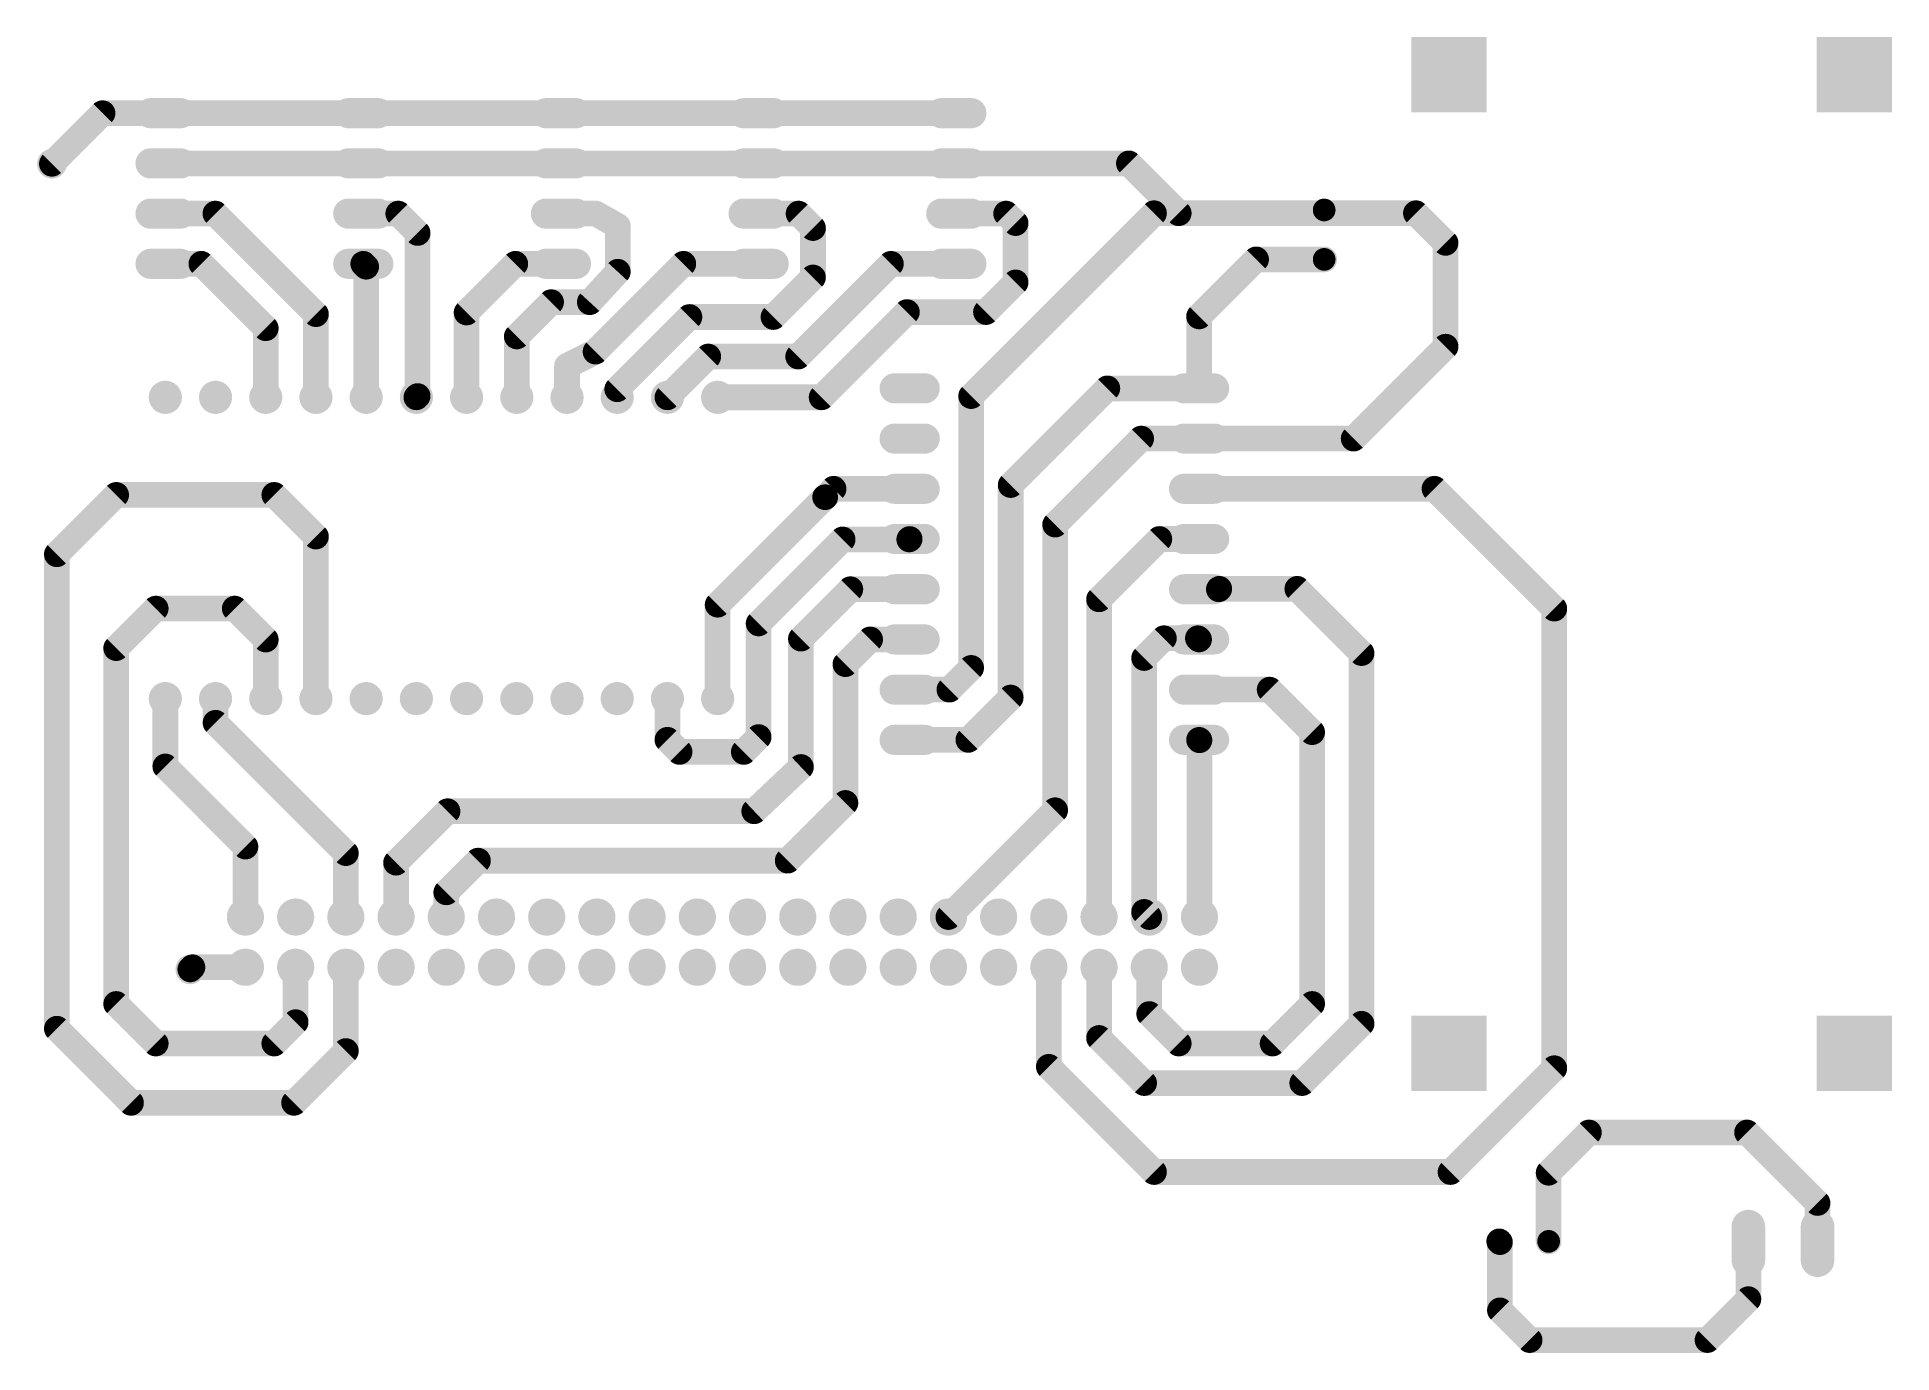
# Model space of a CAD drawing. Extents: x 3.5 to 97.3, y 1.1 to 67.7.
import ezdxf

# ---------------------------------------------------------------- set-up
doc = ezdxf.new("R2010")
doc.units = 0
for name, color, linetype in [('1', 12, 'CONTINUOUS'), ('17', 122, 'CONTINUOUS'), ('18', 122, 'CONTINUOUS')]:
    doc.layers.add(name, color=color, linetype=linetype)

# ---------------------------------------------------------------- blocks, each defined once
blk = doc.blocks.new('LONGP100')
at = {"const_width": 1}
blk.add_lwpolyline([(-0.5, 0), (0.5, 0)], dxfattribs=at)
at = {"const_width": 0.5}
for points in [[(-0.5, 0.25, 1), (-0.5, -0.25)], [(0.5, -0.25, 1), (0.5, 0.25)]]:
    blk.add_lwpolyline(points, format="xyb", dxfattribs=at)
blk = doc.blocks.new('ROUNDP')
at = {"const_width": 0.5}
blk.add_lwpolyline([(0, -0.25, 1), (0, 0.25, 1), (0, -0.25)], format="xyb", dxfattribs=at)
blk = doc.blocks.new('SQUAREP')
blk.add_solid([(-0.5, -0.5), (0.5, -0.5), (-0.5, 0.5), (0.5, 0.5)])
blk = doc.blocks.new('ROUNDV')
at = {"const_width": 0.5}
blk.add_lwpolyline([(0, -0.25, 1), (0, 0.25, 1), (0, -0.25)], format="xyb", dxfattribs=at)

msp = doc.modelspace()

# ---------------------------------------------------------------- linework, layer by layer
at = {"layer": '1', "const_width": 1.3}
for points in [[(4.25, 61.25), (6.81, 63.81)], [(6.81, 63.81), (10, 63.81)], [(20, 63.81), (10, 63.81)], [(30, 63.81), (20, 63.81)], [(50, 63.81), (30, 63.81)], [(20, 61.27), (10, 61.27)], [(30, 61.27), (20, 61.27)], [(40, 61.27), (30, 61.27)], [(50, 61.27), (40, 61.27)], [(50, 61.27), (58.73, 61.27)], [(58.73, 61.27), (61.25, 58.75)], [(10, 58.73), (12.52, 58.73)], [(12.52, 58.73), (17.6065, 53.6435)], [(20, 58.73), (21.77, 58.73)], [(21.77, 58.73), (22.75, 57.75)], [(30, 58.73), (31.77, 58.73)], [(31.77, 58.73), (32.875, 58.104)], [(40, 58.73), (42.02, 58.73)], [(42.02, 58.73), (42.75, 58)], [(50, 58.73), (52.52, 58.73)], [(50.75, 49.5), (60, 58.75)], [(52.52, 58.73), (53, 58.25)], [(60, 58.75), (61.25, 58.75)], [(61.25, 58.75), (68.4451, 58.75)], [(73.25, 58.75), (68.4451, 58.75)], [(74.75, 57.25), (73.25, 58.75)], [(22.75, 57.75), (22.75, 49.5002)], [(32.875, 58.104), (32.875, 55.7888)], [(42.75, 58), (42.75, 55.5)], [(53, 58.25), (53, 55.25)], [(74.75, 52), (74.75, 57.25)], [(10, 56.19), (11.81, 56.19)], [(11.81, 56.19), (15.0665, 52.9335)], [(20, 56.19), (20.1465, 56.0435)], [(20.1465, 56.0435), (20.1465, 49.4367)], [(25.2265, 53.7265), (27.69, 56.19)], [(27.69, 56.19), (30, 56.19)], [(32.875, 55.7888), (31.4598, 54.25)], [(31.75, 51.75), (36.19, 56.19)], [(36.19, 56.19), (40, 56.19)], [(42, 51.5), (46.69, 56.19)], [(46.69, 56.19), (50, 56.19)], [(62.2803, 53.5303), (65.1639, 56.4139)], [(65.1639, 56.4139), (68.609, 56.4139)], [(42.75, 55.5), (40.75, 53.5)], [(53, 55.25), (51.5, 53.75)], [(29.5, 54.25), (27.7665, 52.5165)], [(31.4598, 54.25), (29.5, 54.25)], [(15.0665, 52.9335), (15.0665, 49.4393)], [(17.6065, 53.6435), (17.6065, 49.4367)], [(25.2265, 49.4367), (25.2265, 53.7265)], [(36.5, 53.5), (32.8465, 49.8465)], [(40.75, 53.5), (36.5, 53.5)], [(47.5, 53.75), (43.1867, 49.4367)], [(51.5, 53.75), (47.5, 53.75)], [(62.2803, 49.89), (62.2803, 53.5303)], [(27.7665, 52.5165), (27.7665, 49.4367)], [(70.1, 47.35), (74.75, 52)], [(30.3065, 51.0258), (31.75, 51.75)], [(30.3065, 49.4367), (30.3065, 51.0258)], [(35.3865, 49.4367), (37.4498, 51.5)], [(37.4498, 51.5), (42, 51.5)], [(22.75, 49.5002), (22.6865, 49.4367)], [(32.8465, 49.8465), (32.8465, 49.4367)], [(43.1867, 49.4367), (37.9265, 49.4367)], [(50.75, 35.75), (50.75, 49.5)], [(52.75, 45), (57.64, 49.89)], [(57.64, 49.89), (62.2803, 49.89)], [(55, 43), (59.35, 47.35)], [(59.35, 47.35), (62.2803, 47.35)], [(62.2803, 47.35), (70.1, 47.35)], [(4.5, 41.5), (7.5, 44.5)], [(7.5, 44.5), (15.5, 44.5)], [(15.5, 44.5), (17.6065, 42.3935)], [(43.7898, 44.81), (43.3649, 44.3851)], [(47.6397, 44.81), (43.7898, 44.81)], [(52.75, 45), (52.75, 34.25)], [(74.19, 44.81), (62.2803, 44.81)], [(80.25, 38.75), (74.19, 44.81)], [(43.3649, 44.3851), (37.9265, 38.9467)], [(55, 28.5483), (55, 43)], [(17.6065, 42.3935), (17.6065, 34.1967)], [(44.2493, 42.2493), (40, 38)], [(47.619, 42.2493), (44.2493, 42.2493)], [(47.6397, 42.27), (47.619, 42.2493)], [(57.2193, 39.2193), (60.27, 42.27)], [(60.27, 42.27), (62.2803, 42.27)], [(4.5, 17.5), (4.5, 41.5)], [(44.6397, 39.73), (42.1397, 37.23)], [(47.6397, 39.73), (44.6397, 39.73)], [(63.2803, 39.73), (62.2803, 39.73)], [(63.3003, 39.75), (63.2803, 39.73)], [(67.25, 39.75), (63.3003, 39.75)], [(70.5, 36.5), (67.25, 39.75)], [(37.9265, 38.9467), (37.9265, 34.1967)], [(57.2193, 23.1476), (57.2193, 39.2193)], [(7.5, 36.75), (9.5, 38.75)], [(9.5, 38.75), (13.5, 38.75)], [(13.5, 38.75), (15.0665, 37.1835)], [(40, 38), (40, 32.25)], [(80.25, 15.5), (80.25, 38.75)], [(15.0665, 37.1835), (15.0665, 34.1967)], [(42.1397, 37.23), (42.1397, 30.7376)], [(45.6397, 37.19), (44.3897, 35.94)], [(47.6397, 37.19), (45.6397, 37.19)], [(59.5, 36.25), (60.5, 37.25)], [(60.5, 37.25), (62.2203, 37.25)], [(62.2203, 37.25), (62.2803, 37.19)], [(7.5, 18.75), (7.5, 36.75)], [(59.5, 23.4069), (59.5, 36.25)], [(70.5, 17.75), (70.5, 36.5)], [(44.3897, 35.94), (44.3897, 28.9182)], [(49.65, 34.65), (50.75, 35.75)], [(9.9865, 30.7635), (9.9865, 34.1967)], [(12.5265, 32.9735), (12.5265, 34.1967)], [(35.3865, 34.1967), (35.3865, 32.1135)], [(47.6397, 34.65), (49.65, 34.65)], [(50.61, 32.11), (52.75, 34.25)], [(65.85, 34.65), (62.2803, 34.65)], [(68, 32.5), (65.85, 34.65)], [(19.1193, 26.3807), (12.5265, 32.9735)], [(40, 32.25), (39.25, 31.5)], [(68, 18.75), (68, 32.5)], [(35.3865, 32.1135), (36, 31.5)], [(36, 31.5), (39.25, 31.5)], [(47.6397, 32.11), (50.61, 32.11)], [(62.2993, 32.091), (62.2803, 32.11)], [(62.2993, 23.1476), (62.2993, 32.091)], [(14.0393, 26.7107), (9.9865, 30.7635)], [(42.1397, 30.7376), (39.7778, 28.5)], [(24.2617, 28.5), (21.6593, 25.8976)], [(24.2617, 28.5), (39.7778, 28.5)], [(44.3897, 28.9182), (41.4715, 26)], [(49.5993, 23.1476), (55, 28.5483)], [(14.0393, 23.1476), (14.0393, 26.7107)], [(19.1193, 23.1476), (19.1193, 26.3807)], [(21.6593, 23.1476), (21.6593, 25.8976)], [(25.8017, 26), (24.1993, 24.3976)], [(41.4715, 26), (25.8017, 26)], [(24.1993, 23.1476), (24.1993, 24.3976)], [(59.7593, 23.1476), (59.5, 23.4069)], [(11.3576, 20.6076), (11.25, 20.5)], [(14.0393, 20.6076), (11.3576, 20.6076)], [(16.5793, 20.6076), (16.5793, 17.8293)], [(19.1193, 20.6076), (19.1193, 16.3693)], [(54.6793, 20.6076), (54.6793, 15.5707)], [(57.2193, 20.6076), (57.2193, 17.0307)], [(59.7593, 20.6076), (59.7593, 18.2407)], [(9.5, 16.75), (7.5, 18.75)], [(59.7593, 18.2407), (61.25, 16.75)], [(66, 16.75), (68, 18.75)], [(8.25, 13.75), (4.5, 17.5)], [(16.5793, 17.8293), (15.5, 16.75)], [(67.5, 14.75), (70.5, 17.75)], [(15.5, 16.75), (9.5, 16.75)], [(19.1193, 16.3693), (16.5, 13.75)], [(57.2193, 17.0307), (59.5, 14.75)], [(61.25, 16.75), (66, 16.75)], [(54.6793, 15.5707), (60, 10.25)], [(75, 10.25), (80.25, 15.5)], [(59.5, 14.75), (67.5, 14.75)], [(16.5, 13.75), (8.25, 13.75)], [(79.9633, 10.2133), (82, 12.25)], [(82, 12.25), (90, 12.25)], [(90, 12.25), (93.5673, 8.6827)], [(60, 10.25), (75, 10.25)], [(79.9633, 6.7414), (79.9633, 10.2133)], [(93.5673, 8.6827), (93.5673, 6.6387)], [(77.4633, 6.7414), (77.5, 6.7047)], [(77.5, 6.7047), (77.5, 3.25)], [(90.0673, 3.8173), (90.0673, 6.6387)], [(77.5, 3.25), (79, 1.75)], [(88, 1.75), (90.0673, 3.8173)], [(79, 1.75), (88, 1.75)]]:
    msp.add_lwpolyline(points, dxfattribs=at)
at = {"layer": '1', "const_width": 0.65}
for points in [[(6.81, 64.135, 1), (6.81, 63.485)], [(7.0398, 63.5802, 1), (6.5802, 64.0398)], [(10, 64.135, 1), (10, 63.485)], [(10, 63.485, 1), (10, 64.135)], [(20, 64.135, 1), (20, 63.485)], [(20, 63.485, 1), (20, 64.135)], [(30, 64.135, 1), (30, 63.485)], [(30, 63.485, 1), (30, 64.135)], [(50, 63.485, 1), (50, 64.135)], [(4.0202, 61.4798, 1), (4.4798, 61.0202)], [(10, 61.595, 1), (10, 60.945)], [(20, 61.595, 1), (20, 60.945)], [(20, 60.945, 1), (20, 61.595)], [(30, 61.595, 1), (30, 60.945)], [(30, 60.945, 1), (30, 61.595)], [(40, 61.595, 1), (40, 60.945)], [(40, 60.945, 1), (40, 61.595)], [(50, 61.595, 1), (50, 60.945)], [(50, 60.945, 1), (50, 61.595)], [(58.9598, 61.4998, 1), (58.5002, 61.0402)], [(58.73, 60.945, 1), (58.73, 61.595)], [(10, 59.055, 1), (10, 58.405)], [(12.7498, 58.9598, 1), (12.2902, 58.5002)], [(12.52, 58.405, 1), (12.52, 59.055)], [(20, 59.055, 1), (20, 58.405)], [(21.9998, 58.9598, 1), (21.5402, 58.5002)], [(21.77, 58.405, 1), (21.77, 59.055)], [(30, 59.055, 1), (30, 58.405)], [(31.9302, 59.0128, 1), (31.6098, 58.4472)], [(31.77, 58.405, 1), (31.77, 59.055)], [(40, 59.055, 1), (40, 58.405)], [(42.2498, 58.9598, 1), (41.7902, 58.5002)], [(42.02, 58.405, 1), (42.02, 59.055)], [(50, 59.055, 1), (50, 58.405)], [(52.7498, 58.9598, 1), (52.2902, 58.5002)], [(52.52, 58.405, 1), (52.52, 59.055)], [(60, 59.075, 1), (60, 58.425)], [(60.2298, 58.5202, 1), (59.7702, 58.9798)], [(61.25, 59.075, 1), (61.25, 58.425)], [(61.0202, 58.5202, 1), (61.4798, 58.9798)], [(61.25, 58.425, 1), (61.25, 59.075)], [(68.4451, 59.075, 1), (68.4451, 58.425)], [(68.4451, 58.425, 1), (68.4451, 59.075)], [(73.4798, 58.9798, 1), (73.0202, 58.5202)], [(73.25, 58.425, 1), (73.25, 59.075)], [(23.075, 57.75, 1), (22.425, 57.75)], [(22.5202, 57.5202, 1), (22.9798, 57.9798)], [(33.2, 58.104, 1), (32.55, 58.104)], [(32.7148, 57.8213, 1), (33.0352, 58.3868)], [(43.075, 58, 1), (42.425, 58)], [(42.5202, 57.7702, 1), (42.9798, 58.2298)], [(53.325, 58.25, 1), (52.675, 58.25)], [(52.7702, 58.0202, 1), (53.2298, 58.4798)], [(75.075, 57.25, 1), (74.425, 57.25)], [(74.5202, 57.0202, 1), (74.9798, 57.4798)], [(10, 56.515, 1), (10, 55.865)], [(12.0398, 56.4198, 1), (11.5802, 55.9602)], [(11.81, 55.865, 1), (11.81, 56.515)], [(20.2298, 56.4198, 1), (19.7702, 55.9602)], [(20.4715, 56.0435, 1), (19.8215, 56.0435)], [(19.9167, 55.8137, 1), (20.3763, 56.2733)], [(27.69, 56.515, 1), (27.69, 55.865)], [(27.9198, 55.9602, 1), (27.4602, 56.4198)], [(30, 55.865, 1), (30, 56.515)], [(33.1142, 55.5688, 1), (32.6358, 56.0088)], [(36.19, 56.515, 1), (36.19, 55.865)], [(36.4198, 55.9602, 1), (35.9602, 56.4198)], [(40, 55.865, 1), (40, 56.515)], [(46.69, 56.515, 1), (46.69, 55.865)], [(46.9198, 55.9602, 1), (46.4602, 56.4198)], [(50, 55.865, 1), (50, 56.515)], [(65.1639, 56.7389, 1), (65.1639, 56.0889)], [(65.3937, 56.1841, 1), (64.9341, 56.6437)], [(68.609, 56.0889, 1), (68.609, 56.7389)], [(32.55, 55.7888, 1), (33.2, 55.7888)], [(42.425, 55.5, 1), (43.075, 55.5)], [(42.9798, 55.2702, 1), (42.5202, 55.7298)], [(52.675, 55.25, 1), (53.325, 55.25)], [(53.2298, 55.0202, 1), (52.7702, 55.4798)], [(29.5, 54.575, 1), (29.5, 53.925)], [(29.7298, 54.0202, 1), (29.2702, 54.4798)], [(31.2206, 54.47, 1), (31.699, 54.03)], [(31.4598, 53.925, 1), (31.4598, 54.575)], [(15.3915, 52.9335, 1), (14.7415, 52.9335)], [(14.8367, 52.7037, 1), (15.2963, 53.1633)], [(17.9315, 53.6435, 1), (17.2815, 53.6435)], [(17.3767, 53.4137, 1), (17.8363, 53.8733)], [(25.5515, 53.7265, 1), (24.9015, 53.7265)], [(24.9967, 53.9563, 1), (25.4563, 53.4967)], [(36.5, 53.825, 1), (36.5, 53.175)], [(36.7298, 53.2702, 1), (36.2702, 53.7298)], [(40.5202, 53.7298, 1), (40.9798, 53.2702)], [(40.75, 53.175, 1), (40.75, 53.825)], [(47.5, 54.075, 1), (47.5, 53.425)], [(47.7298, 53.5202, 1), (47.2702, 53.9798)], [(51.2702, 53.9798, 1), (51.7298, 53.5202)], [(51.5, 53.425, 1), (51.5, 54.075)], [(62.6053, 53.5303, 1), (61.9553, 53.5303)], [(62.0505, 53.7601, 1), (62.5101, 53.3005)], [(28.0915, 52.5165, 1), (27.4415, 52.5165)], [(27.5367, 52.7463, 1), (27.9963, 52.2867)], [(74.9798, 51.7702, 1), (74.5202, 52.2298)], [(30.6315, 51.0258, 1), (29.9815, 51.0258)], [(30.1608, 51.3163, 1), (30.4522, 50.7353)], [(31.5202, 51.9798, 1), (31.9798, 51.5202)], [(31.8957, 51.4595, 1), (31.6043, 52.0405)], [(37.4498, 51.825, 1), (37.4498, 51.175)], [(37.6796, 51.2702, 1), (37.22, 51.7298)], [(41.7702, 51.7298, 1), (42.2298, 51.2702)], [(42, 51.175, 1), (42, 51.825)], [(74.425, 52, 1), (75.075, 52)], [(14.7415, 49.4393, 1), (15.3915, 49.4393)], [(17.2815, 49.4367, 1), (17.9315, 49.4367)], [(19.8215, 49.4367, 1), (20.4715, 49.4367)], [(22.4567, 49.6665, 1), (22.9163, 49.2069)], [(22.425, 49.5002, 1), (23.075, 49.5002)], [(22.9798, 49.2704, 1), (22.5202, 49.73)], [(24.9015, 49.4367, 1), (25.5515, 49.4367)], [(27.4415, 49.4367, 1), (28.0915, 49.4367)], [(29.9815, 49.4367, 1), (30.6315, 49.4367)], [(33.1715, 49.8465, 1), (32.5215, 49.8465)], [(32.6167, 50.0763, 1), (33.0763, 49.6167)], [(32.5215, 49.4367, 1), (33.1715, 49.4367)], [(35.1567, 49.6665, 1), (35.6163, 49.2069)], [(37.9265, 49.7617, 1), (37.9265, 49.1117)], [(42.9569, 49.6665, 1), (43.4165, 49.2069)], [(43.1867, 49.1117, 1), (43.1867, 49.7617)], [(51.075, 49.5, 1), (50.425, 49.5)], [(50.5202, 49.7298, 1), (50.9798, 49.2702)], [(57.64, 50.215, 1), (57.64, 49.565)], [(57.8698, 49.6602, 1), (57.4102, 50.1198)], [(61.9553, 49.89, 1), (62.6053, 49.89)], [(62.2803, 49.565, 1), (62.2803, 50.215)], [(59.35, 47.675, 1), (59.35, 47.025)], [(59.5798, 47.1202, 1), (59.1202, 47.5798)], [(62.2803, 47.675, 1), (62.2803, 47.025)], [(62.2803, 47.025, 1), (62.2803, 47.675)], [(69.8702, 47.5798, 1), (70.3298, 47.1202)], [(70.1, 47.025, 1), (70.1, 47.675)], [(7.5, 44.825, 1), (7.5, 44.175)], [(7.7298, 44.2702, 1), (7.2702, 44.7298)], [(15.7298, 44.7298, 1), (15.2702, 44.2702)], [(15.5, 44.175, 1), (15.5, 44.825)], [(43.7898, 45.135, 1), (43.7898, 44.485)], [(44.0196, 44.5802, 1), (43.56, 45.0398)], [(47.6397, 44.485, 1), (47.6397, 45.135)], [(53.075, 45, 1), (52.425, 45)], [(52.5202, 45.2298, 1), (52.9798, 44.7702)], [(62.2803, 45.135, 1), (62.2803, 44.485)], [(74.4198, 45.0398, 1), (73.9602, 44.5802)], [(74.19, 44.485, 1), (74.19, 45.135)], [(43.1351, 44.6149, 1), (43.5947, 44.1553)], [(43.5947, 44.1553, 1), (43.1351, 44.6149)], [(55.325, 43, 1), (54.675, 43)], [(54.7702, 43.2298, 1), (55.2298, 42.7702)], [(17.9315, 42.3935, 1), (17.2815, 42.3935)], [(17.3767, 42.1637, 1), (17.8363, 42.6233)], [(44.2493, 42.5743, 1), (44.2493, 41.9243)], [(44.4791, 42.0195, 1), (44.0195, 42.4791)], [(47.3892, 42.4791, 1), (47.8488, 42.0195)], [(47.8695, 42.0402, 1), (47.4099, 42.4998)], [(47.619, 41.9243, 1), (47.619, 42.5743)], [(60.27, 42.595, 1), (60.27, 41.945)], [(60.4998, 42.0402, 1), (60.0402, 42.4998)], [(62.2803, 41.945, 1), (62.2803, 42.595)], [(4.825, 41.5, 1), (4.175, 41.5)], [(4.2702, 41.7298, 1), (4.7298, 41.2702)], [(44.6397, 40.055, 1), (44.6397, 39.405)], [(44.8695, 39.5002, 1), (44.4099, 39.9598)], [(47.6397, 39.405, 1), (47.6397, 40.055)], [(62.2803, 40.055, 1), (62.2803, 39.405)], [(63.3003, 40.075, 1), (63.3003, 39.425)], [(63.5301, 39.5202, 1), (63.0705, 39.9798)], [(63.2803, 39.405, 1), (63.2803, 40.055)], [(67.4798, 39.9798, 1), (67.0202, 39.5202)], [(67.25, 39.425, 1), (67.25, 40.075)], [(38.2515, 38.9467, 1), (37.6015, 38.9467)], [(37.6967, 39.1765, 1), (38.1563, 38.7169)], [(57.5443, 39.2193, 1), (56.8943, 39.2193)], [(56.9895, 39.4491, 1), (57.4491, 38.9895)], [(63.0505, 39.9598, 1), (63.5101, 39.5002)], [(9.5, 39.075, 1), (9.5, 38.425)], [(9.7298, 38.5202, 1), (9.2702, 38.9798)], [(13.7298, 38.9798, 1), (13.2702, 38.5202)], [(13.5, 38.425, 1), (13.5, 39.075)], [(40.325, 38, 1), (39.675, 38)], [(39.7702, 38.2298, 1), (40.2298, 37.7702)], [(80.575, 38.75, 1), (79.925, 38.75)], [(80.0202, 38.5202, 1), (80.4798, 38.9798)], [(15.3915, 37.1835, 1), (14.7415, 37.1835)], [(14.8367, 36.9537, 1), (15.2963, 37.4133)], [(42.4647, 37.23, 1), (41.8147, 37.23)], [(41.9099, 37.4598, 1), (42.3695, 37.0002)], [(45.6397, 37.515, 1), (45.6397, 36.865)], [(45.8695, 36.9602, 1), (45.4099, 37.4198)], [(47.6397, 36.865, 1), (47.6397, 37.515)], [(60.5, 37.575, 1), (60.5, 36.925)], [(60.7298, 37.0202, 1), (60.2702, 37.4798)], [(62.4501, 37.4798, 1), (61.9905, 37.0202)], [(62.0505, 36.9602, 1), (62.5101, 37.4198)], [(62.2203, 36.925, 1), (62.2203, 37.575)], [(7.825, 36.75, 1), (7.175, 36.75)], [(7.2702, 36.9798, 1), (7.7298, 36.5202)], [(59.825, 36.25, 1), (59.175, 36.25)], [(59.2702, 36.4798, 1), (59.7298, 36.0202)], [(70.825, 36.5, 1), (70.175, 36.5)], [(70.2702, 36.2702, 1), (70.7298, 36.7298)], [(44.7147, 35.94, 1), (44.0647, 35.94)], [(44.1599, 36.1698, 1), (44.6195, 35.7102)], [(50.425, 35.75, 1), (51.075, 35.75)], [(50.9798, 35.5202, 1), (50.5202, 35.9798)], [(10.3115, 34.1967, 1), (9.6615, 34.1967)], [(12.8515, 34.1967, 1), (12.2015, 34.1967)], [(35.7115, 34.1967, 1), (35.0615, 34.1967)], [(47.6397, 34.975, 1), (47.6397, 34.325)], [(49.4202, 34.8798, 1), (49.8798, 34.4202)], [(49.65, 34.325, 1), (49.65, 34.975)], [(52.9798, 34.0202, 1), (52.5202, 34.4798)], [(62.2803, 34.975, 1), (62.2803, 34.325)], [(66.0798, 34.8798, 1), (65.6202, 34.4202)], [(65.85, 34.325, 1), (65.85, 34.975)], [(14.7415, 34.1967, 1), (15.3915, 34.1967)], [(17.2815, 34.1967, 1), (17.9315, 34.1967)], [(37.6015, 34.1967, 1), (38.2515, 34.1967)], [(52.425, 34.25, 1), (53.075, 34.25)], [(12.7563, 33.2033, 1), (12.2967, 32.7437)], [(12.2015, 32.9735, 1), (12.8515, 32.9735)], [(40.2298, 32.0202, 1), (39.7702, 32.4798)], [(68.325, 32.5, 1), (67.675, 32.5)], [(67.7702, 32.2702, 1), (68.2298, 32.7298)], [(35.6163, 32.3433, 1), (35.1567, 31.8837)], [(35.0615, 32.1135, 1), (35.7115, 32.1135)], [(36, 31.825, 1), (36, 31.175)], [(35.7702, 31.2702, 1), (36.2298, 31.7298)], [(39.0202, 31.7298, 1), (39.4798, 31.2702)], [(39.25, 31.175, 1), (39.25, 31.825)], [(39.675, 32.25, 1), (40.325, 32.25)], [(47.6397, 32.435, 1), (47.6397, 31.785)], [(50.3802, 32.3398, 1), (50.8398, 31.8802)], [(50.61, 31.785, 1), (50.61, 32.435)], [(62.5101, 32.3398, 1), (62.0505, 31.8802)], [(62.6243, 32.091, 1), (61.9743, 32.091)], [(62.0695, 31.8612, 1), (62.5291, 32.3208)], [(10.2163, 30.9933, 1), (9.7567, 30.5337)], [(9.6615, 30.7635, 1), (10.3115, 30.7635)], [(41.8147, 30.7376, 1), (42.4647, 30.7376)], [(42.3632, 30.5017, 1), (41.9162, 30.9735)], [(24.2617, 28.825, 1), (24.2617, 28.175)], [(24.4915, 28.2702, 1), (24.0319, 28.7298)], [(39.7778, 28.175, 1), (39.7778, 28.825)], [(44.0647, 28.9182, 1), (44.7147, 28.9182)], [(44.6195, 28.6884, 1), (44.1599, 29.148)], [(55.2298, 28.3185, 1), (54.7702, 28.7781)], [(39.5543, 28.7359, 1), (40.0013, 28.2641)], [(54.675, 28.5483, 1), (55.325, 28.5483)], [(14.3643, 26.7107, 1), (13.7143, 26.7107)], [(13.8095, 26.4809, 1), (14.2691, 26.9405)], [(19.4443, 26.3807, 1), (18.7943, 26.3807)], [(18.8895, 26.1509, 1), (19.3491, 26.6105)], [(21.9843, 25.8976, 1), (21.3343, 25.8976)], [(21.4295, 26.1274, 1), (21.8891, 25.6678)], [(25.8017, 26.325, 1), (25.8017, 25.675)], [(26.0315, 25.7702, 1), (25.5719, 26.2298)], [(41.2417, 26.2298, 1), (41.7013, 25.7702)], [(41.4715, 25.675, 1), (41.4715, 26.325)], [(24.5243, 24.3976, 1), (23.8743, 24.3976)], [(23.9695, 24.6274, 1), (24.4291, 24.1678)], [(13.7143, 23.1476, 1), (14.3643, 23.1476)], [(18.7943, 23.1476, 1), (19.4443, 23.1476)], [(21.3343, 23.1476, 1), (21.9843, 23.1476)], [(23.8743, 23.1476, 1), (24.5243, 23.1476)], [(49.3695, 23.3774, 1), (49.8291, 22.9178)], [(56.8943, 23.1476, 1), (57.5443, 23.1476)], [(59.7298, 23.6367, 1), (59.2702, 23.1771)], [(59.175, 23.4069, 1), (59.825, 23.4069)], [(59.5295, 22.9178, 1), (59.9891, 23.3774)], [(61.9743, 23.1476, 1), (62.6243, 23.1476)], [(11.0202, 20.7298, 1), (11.4798, 20.2702)], [(11.3576, 20.9326, 1), (11.3576, 20.2826)], [(11.5874, 20.3778, 1), (11.1278, 20.8374)], [(14.0393, 20.2826, 1), (14.0393, 20.9326)], [(16.9043, 20.6076, 1), (16.2543, 20.6076)], [(19.4443, 20.6076, 1), (18.7943, 20.6076)], [(55.0043, 20.6076, 1), (54.3543, 20.6076)], [(57.5443, 20.6076, 1), (56.8943, 20.6076)], [(60.0843, 20.6076, 1), (59.4343, 20.6076)], [(7.7298, 18.9798, 1), (7.2702, 18.5202)], [(7.175, 18.75, 1), (7.825, 18.75)], [(59.9891, 18.4705, 1), (59.5295, 18.0109)], [(67.675, 18.75, 1), (68.325, 18.75)], [(68.2298, 18.5202, 1), (67.7702, 18.9798)], [(4.7298, 17.7298, 1), (4.2702, 17.2702)], [(16.2543, 17.8293, 1), (16.9043, 17.8293)], [(16.8091, 17.5995, 1), (16.3495, 18.0591)], [(59.4343, 18.2407, 1), (60.0843, 18.2407)], [(70.175, 17.75, 1), (70.825, 17.75)], [(70.7298, 17.5202, 1), (70.2702, 17.9798)], [(4.175, 17.5, 1), (4.825, 17.5)], [(9.5, 17.075, 1), (9.5, 16.425)], [(9.2702, 16.5202, 1), (9.7298, 16.9798)], [(15.2702, 16.9798, 1), (15.7298, 16.5202)], [(15.5, 16.425, 1), (15.5, 17.075)], [(19.3491, 16.1395, 1), (18.8895, 16.5991)], [(57.4491, 17.2605, 1), (56.9895, 16.8009)], [(56.8943, 17.0307, 1), (57.5443, 17.0307)], [(61.25, 17.075, 1), (61.25, 16.425)], [(61.0202, 16.5202, 1), (61.4798, 16.9798)], [(65.7702, 16.9798, 1), (66.2298, 16.5202)], [(66, 16.425, 1), (66, 17.075)], [(18.7943, 16.3693, 1), (19.4443, 16.3693)], [(54.9091, 15.8005, 1), (54.4495, 15.3409)], [(80.4798, 15.2702, 1), (80.0202, 15.7298)], [(54.3543, 15.5707, 1), (55.0043, 15.5707)], [(59.5, 15.075, 1), (59.5, 14.425)], [(59.2702, 14.5202, 1), (59.7298, 14.9798)], [(67.2702, 14.9798, 1), (67.7298, 14.5202)], [(67.5, 14.425, 1), (67.5, 15.075)], [(79.925, 15.5, 1), (80.575, 15.5)], [(8.25, 14.075, 1), (8.25, 13.425)], [(8.0202, 13.5202, 1), (8.4798, 13.9798)], [(16.2702, 13.9798, 1), (16.7298, 13.5202)], [(16.5, 13.425, 1), (16.5, 14.075)], [(82, 12.575, 1), (82, 11.925)], [(82.2298, 12.0202, 1), (81.7702, 12.4798)], [(90.2298, 12.4798, 1), (89.7702, 12.0202)], [(90, 11.925, 1), (90, 12.575)], [(60, 10.575, 1), (60, 9.925)], [(59.7702, 10.0202, 1), (60.2298, 10.4798)], [(74.7702, 10.4798, 1), (75.2298, 10.0202)], [(75, 9.925, 1), (75, 10.575)], [(80.2883, 10.2133, 1), (79.6383, 10.2133)], [(79.7335, 10.4431, 1), (80.1931, 9.9835)], [(93.8923, 8.6827, 1), (93.2423, 8.6827)], [(93.3375, 8.4529, 1), (93.7971, 8.9125)], [(77.6931, 6.9712, 1), (77.2335, 6.5116)], [(77.825, 6.7047, 1), (77.175, 6.7047)], [(77.2702, 6.4749, 1), (77.7298, 6.9345)], [(79.6383, 6.7414, 1), (80.2883, 6.7414)], [(90.3923, 6.6387, 1), (89.7423, 6.6387)], [(93.2423, 6.6387, 1), (93.8923, 6.6387)], [(77.7298, 3.4798, 1), (77.2702, 3.0202)], [(89.7423, 3.8173, 1), (90.3923, 3.8173)], [(90.2971, 3.5875, 1), (89.8375, 4.0471)], [(77.175, 3.25, 1), (77.825, 3.25)], [(79, 2.075, 1), (79, 1.425)], [(78.7702, 1.5202, 1), (79.2298, 1.9798)], [(87.7702, 1.9798, 1), (88.2298, 1.5202)], [(88, 1.425, 1), (88, 2.075)]]:
    msp.add_lwpolyline(points, format="xyb", dxfattribs=at)

# ---------------------------------------------------------------- block references
at = {"layer": '17'}
for name, p, xscale, yscale, rotation in [('SQUAREP', (74.9228, 65.7537), 3.81, 3.81, 90), ('SQUAREP', (95.4228, 65.7537), 3.81, 3.81, 90), ('ROUNDP', (68.609, 58.9139), 1.148, 1.148, 90), ('ROUNDP', (68.609, 56.4139), 1.148, 1.148, 90), ('ROUNDP', (9.9865, 49.4367), 1.6764, 1.6764, 270), ('ROUNDP', (12.5265, 49.4367), 1.6764, 1.6764, 270), ('ROUNDP', (15.0665, 49.4367), 1.6764, 1.6764, 270), ('ROUNDP', (17.6065, 49.4367), 1.6764, 1.6764, 270), ('ROUNDP', (20.1465, 49.4367), 1.6764, 1.6764, 270), ('ROUNDP', (22.6865, 49.4367), 1.6764, 1.6764, 270), ('ROUNDP', (25.2265, 49.4367), 1.6764, 1.6764, 270), ('ROUNDP', (27.7665, 49.4367), 1.6764, 1.6764, 270), ('ROUNDP', (30.3065, 49.4367), 1.6764, 1.6764, 270), ('ROUNDP', (32.8465, 49.4367), 1.6764, 1.6764, 270), ('ROUNDP', (35.3865, 49.4367), 1.6764, 1.6764, 270), ('ROUNDP', (37.9265, 49.4367), 1.6764, 1.6764, 270), ('ROUNDP', (9.9865, 34.1967), 1.6764, 1.6764, 90), ('ROUNDP', (12.5265, 34.1967), 1.6764, 1.6764, 90), ('ROUNDP', (15.0665, 34.1967), 1.6764, 1.6764, 90), ('ROUNDP', (17.6065, 34.1967), 1.6764, 1.6764, 90), ('ROUNDP', (20.1465, 34.1967), 1.6764, 1.6764, 90), ('ROUNDP', (22.6865, 34.1967), 1.6764, 1.6764, 90), ('ROUNDP', (25.2265, 34.1967), 1.6764, 1.6764, 90), ('ROUNDP', (27.7665, 34.1967), 1.6764, 1.6764, 90), ('ROUNDP', (30.3065, 34.1967), 1.6764, 1.6764, 90), ('ROUNDP', (32.8465, 34.1967), 1.6764, 1.6764, 90), ('ROUNDP', (35.3865, 34.1967), 1.6764, 1.6764, 90), ('ROUNDP', (37.9265, 34.1967), 1.6764, 1.6764, 90), ('SQUAREP', (74.9228, 16.2537), 3.81, 3.81, 90), ('SQUAREP', (95.4228, 16.2537), 3.81, 3.81, 90), ('LONGP100', (90.0673, 6.6387), 1.7, 1.7, 90), ('LONGP100', (93.5673, 6.6387), 1.7, 1.7, 90)]:
    msp.add_blockref(name, p, dxfattribs=dict(at, xscale=xscale, yscale=yscale, rotation=rotation))
for name, p, xscale, yscale in [('LONGP100', (10, 63.81), 1.524, 1.524), ('LONGP100', (20, 63.81), 1.524, 1.524), ('LONGP100', (30, 63.81), 1.524, 1.524), ('LONGP100', (40, 63.81), 1.524, 1.524), ('LONGP100', (50, 63.81), 1.524, 1.524), ('LONGP100', (10, 61.27), 1.524, 1.524), ('LONGP100', (20, 61.27), 1.524, 1.524), ('LONGP100', (30, 61.27), 1.524, 1.524), ('LONGP100', (40, 61.27), 1.524, 1.524), ('LONGP100', (50, 61.27), 1.524, 1.524), ('LONGP100', (10, 58.73), 1.524, 1.524), ('LONGP100', (20, 58.73), 1.524, 1.524), ('LONGP100', (30, 58.73), 1.524, 1.524), ('LONGP100', (40, 58.73), 1.524, 1.524), ('LONGP100', (50, 58.73), 1.524, 1.524), ('LONGP100', (10, 56.19), 1.524, 1.524), ('LONGP100', (20, 56.19), 1.524, 1.524), ('LONGP100', (30, 56.19), 1.524, 1.524), ('LONGP100', (40, 56.19), 1.524, 1.524), ('LONGP100', (50, 56.19), 1.524, 1.524), ('LONGP100', (47.6397, 49.89), 1.524, 1.524), ('LONGP100', (62.2803, 49.89), 1.524, 1.524), ('LONGP100', (47.6397, 47.35), 1.524, 1.524), ('LONGP100', (62.2803, 47.35), 1.524, 1.524), ('LONGP100', (47.6397, 44.81), 1.524, 1.524), ('LONGP100', (62.2803, 44.81), 1.524, 1.524), ('LONGP100', (47.6397, 42.27), 1.524, 1.524), ('LONGP100', (62.2803, 42.27), 1.524, 1.524), ('LONGP100', (47.6397, 39.73), 1.524, 1.524), ('LONGP100', (62.2803, 39.73), 1.524, 1.524), ('LONGP100', (47.6397, 37.19), 1.524, 1.524), ('LONGP100', (62.2803, 37.19), 1.524, 1.524), ('LONGP100', (47.6397, 34.65), 1.524, 1.524), ('LONGP100', (62.2803, 34.65), 1.524, 1.524), ('LONGP100', (47.6397, 32.11), 1.524, 1.524), ('LONGP100', (62.2803, 32.11), 1.524, 1.524), ('ROUNDP', (14.0393, 23.1476), 1.8796, 1.8796), ('ROUNDP', (16.5793, 23.1476), 1.8796, 1.8796), ('ROUNDP', (19.1193, 23.1476), 1.8796, 1.8796), ('ROUNDP', (21.6593, 23.1476), 1.8796, 1.8796), ('ROUNDP', (24.1993, 23.1476), 1.8796, 1.8796), ('ROUNDP', (26.7393, 23.1476), 1.8796, 1.8796), ('ROUNDP', (29.2793, 23.1476), 1.8796, 1.8796), ('ROUNDP', (31.8193, 23.1476), 1.8796, 1.8796), ('ROUNDP', (34.3593, 23.1476), 1.8796, 1.8796), ('ROUNDP', (36.8993, 23.1476), 1.8796, 1.8796), ('ROUNDP', (39.4393, 23.1476), 1.8796, 1.8796), ('ROUNDP', (41.9793, 23.1476), 1.8796, 1.8796), ('ROUNDP', (44.5193, 23.1476), 1.8796, 1.8796), ('ROUNDP', (47.0593, 23.1476), 1.8796, 1.8796), ('ROUNDP', (49.5993, 23.1476), 1.8796, 1.8796), ('ROUNDP', (52.1393, 23.1476), 1.8796, 1.8796), ('ROUNDP', (54.6793, 23.1476), 1.8796, 1.8796), ('ROUNDP', (57.2193, 23.1476), 1.8796, 1.8796), ('ROUNDP', (59.7593, 23.1476), 1.8796, 1.8796), ('ROUNDP', (62.2993, 23.1476), 1.8796, 1.8796), ('ROUNDP', (14.0393, 20.6076), 1.8796, 1.8796), ('ROUNDP', (16.5793, 20.6076), 1.8796, 1.8796), ('ROUNDP', (19.1193, 20.6076), 1.8796, 1.8796), ('ROUNDP', (21.6593, 20.6076), 1.8796, 1.8796), ('ROUNDP', (24.1993, 20.6076), 1.8796, 1.8796), ('ROUNDP', (26.7393, 20.6076), 1.8796, 1.8796), ('ROUNDP', (29.2793, 20.6076), 1.8796, 1.8796), ('ROUNDP', (31.8193, 20.6076), 1.8796, 1.8796), ('ROUNDP', (34.3593, 20.6076), 1.8796, 1.8796), ('ROUNDP', (36.8993, 20.6076), 1.8796, 1.8796), ('ROUNDP', (39.4393, 20.6076), 1.8796, 1.8796), ('ROUNDP', (41.9793, 20.6076), 1.8796, 1.8796), ('ROUNDP', (44.5193, 20.6076), 1.8796, 1.8796), ('ROUNDP', (47.0593, 20.6076), 1.8796, 1.8796), ('ROUNDP', (49.5993, 20.6076), 1.8796, 1.8796), ('ROUNDP', (52.1393, 20.6076), 1.8796, 1.8796), ('ROUNDP', (54.6793, 20.6076), 1.8796, 1.8796), ('ROUNDP', (57.2193, 20.6076), 1.8796, 1.8796), ('ROUNDP', (59.7593, 20.6076), 1.8796, 1.8796), ('ROUNDP', (62.2993, 20.6076), 1.8796, 1.8796), ('ROUNDP', (77.4633, 6.7414), 1.148, 1.148), ('ROUNDP', (79.9633, 6.7414), 1.148, 1.148)]:
    msp.add_blockref(name, p, dxfattribs=dict(at, xscale=xscale, yscale=yscale))
at = {"layer": '18', "xscale": 1.5, "yscale": 1.5}
for p in [(4.25, 61.25), (4.25, 61.25), (11.25, 20.5), (11.25, 20.5)]:
    msp.add_blockref('ROUNDV', p, dxfattribs=at)

doc.saveas('drawing.dxf')
